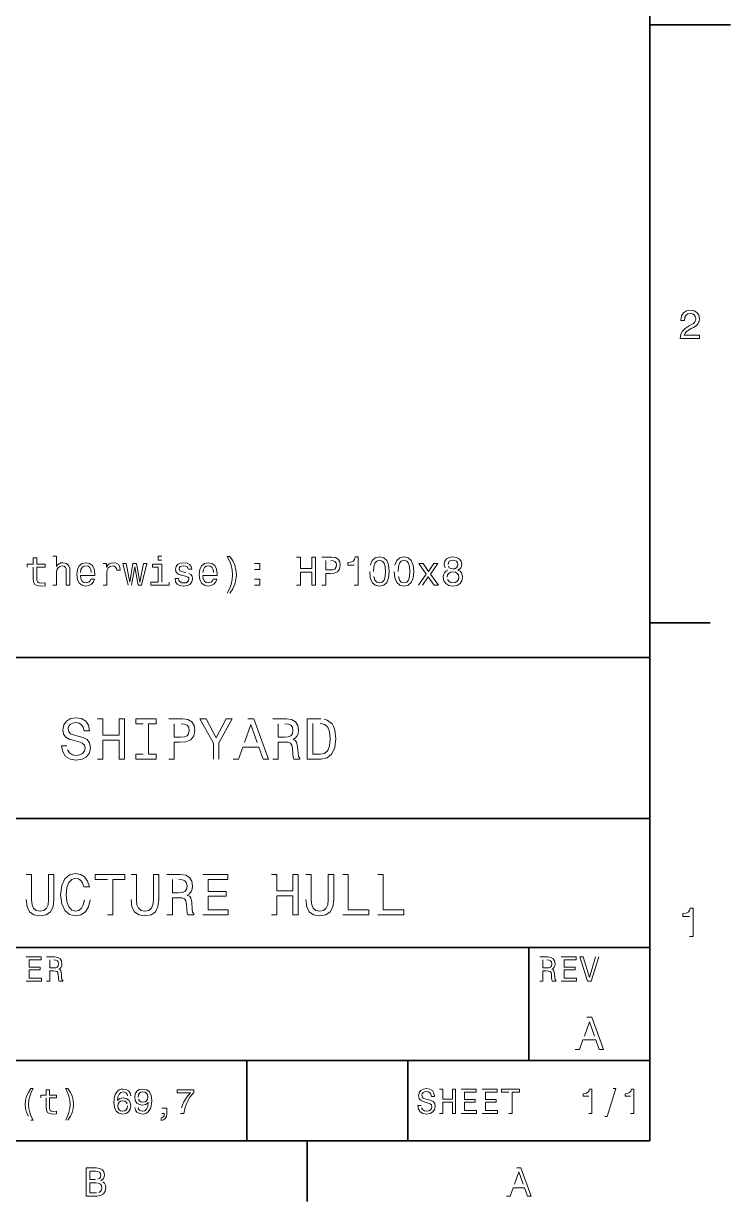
# Model space of a CAD drawing. Extents: x 0 to 179, y 1 to 126.
# Drawn here: x 141.3 to 178.6, y 1.1 to 63.2 of the extents above; entities that cross this region are included whole.
import ezdxf

# ---------------------------------------------------------------- set-up
doc = ezdxf.new("R2010")
doc.units = 0

msp = doc.modelspace()

# ---------------------------------------------------------------- linework, layer by layer
at = {"color": 7, "lineweight": 35}
for points in [[(174.312, 4.252), (174.312, 122.018)], [(93.533, 29.761), (174.312, 29.761)], [(174.312, 29.761), (174.312, 4.252)], [(121.168, 21.258), (174.312, 21.258)], [(93.533, 14.455), (174.312, 14.455)], [(121.168, 8.503), (174.312, 8.503)], [(4.252, 4.252), (174.312, 4.252)], [(93.533, 4.252), (174.312, 4.252)]]:
    msp.add_lwpolyline(points, dxfattribs=at)
at = {"color": 7, "lineweight": 35, "ltscale": 0.25}
for points in [[(174.312, 63.135), (178.563, 63.135)], [(153.054, 4.252), (153.054, 8.503)], [(161.557, 4.252), (161.557, 8.503)]]:
    msp.add_lwpolyline(points, dxfattribs=at)
at = {"color": 7, "lineweight": 13}
for points in [[(175.915, 46.582), (176.937, 46.582), (176.937, 46.767), (176.129, 46.767), (176.174, 46.868), (176.251, 46.951), (176.489, 47.103), (176.616, 47.168), (176.757, 47.26), (176.858, 47.367), (176.916, 47.494), (176.937, 47.637), (176.901, 47.817), (176.8, 47.959), (176.646, 48.049), (176.446, 48.081), (176.24, 48.045), (176.084, 47.944), (175.983, 47.783), (175.949, 47.571), (175.949, 47.541), (176.144, 47.541), (176.144, 47.558), (176.163, 47.704), (176.221, 47.811), (176.313, 47.88), (176.436, 47.903), (176.56, 47.882), (176.652, 47.828), (176.712, 47.745), (176.734, 47.639), (176.719, 47.541), (176.678, 47.457), (176.609, 47.384), (176.515, 47.32), (176.388, 47.251), (176.178, 47.118), (176.03, 46.977), (175.942, 46.805), (175.915, 46.589)], [(143.568, 25.097), (143.289, 25.097), (143.351, 24.772), (143.504, 24.533), (143.74, 24.39), (144.058, 24.337), (144.374, 24.386), (144.61, 24.521), (144.76, 24.733), (144.815, 25.011), (144.769, 25.262), (144.64, 25.425), (144.432, 25.532), (144.153, 25.612), (143.914, 25.67), (143.758, 25.737), (143.669, 25.835), (143.642, 25.988), (143.669, 26.126), (143.749, 26.23), (143.871, 26.301), (144.04, 26.325), (144.211, 26.295), (144.346, 26.212), (144.435, 26.074), (144.478, 25.887), (144.757, 25.887), (144.757, 25.893), (144.708, 26.181), (144.564, 26.396), (144.337, 26.531), (144.031, 26.577), (143.755, 26.531), (143.541, 26.402), (143.403, 26.203), (143.354, 25.946), (143.394, 25.716), (143.51, 25.56), (143.694, 25.455), (143.945, 25.376), (144.193, 25.305), (144.38, 25.238), (144.493, 25.14), (144.533, 24.981), (144.496, 24.818), (144.401, 24.696), (144.257, 24.619), (144.07, 24.595), (143.862, 24.628), (143.703, 24.726), (143.602, 24.886)], [(145.185, 24.396), (145.47, 24.396), (145.47, 25.394), (146.322, 25.394), (146.322, 24.396), (146.604, 24.396), (146.604, 26.521), (146.322, 26.521), (146.322, 25.655), (145.47, 25.655), (145.47, 26.521), (145.185, 26.521)], [(147.599, 24.653), (147.207, 24.653), (147.207, 24.396), (148.273, 24.396), (148.273, 24.653), (147.881, 24.653), (147.881, 26.264), (148.273, 26.264), (148.273, 26.521), (147.207, 26.521), (147.207, 26.264), (147.599, 26.264)], [(148.938, 24.396), (149.219, 24.396), (149.219, 25.293), (149.532, 25.293), (149.847, 25.308), (150.099, 25.416), (150.261, 25.624), (150.316, 25.909), (150.273, 26.172), (150.151, 26.365), (149.948, 26.482), (149.673, 26.521), (148.938, 26.521)], [(149.596, 26.261), (149.78, 26.243), (149.915, 26.184), (149.994, 26.077), (150.022, 25.909), (149.991, 25.731), (149.909, 25.624), (149.768, 25.569), (149.575, 25.553), (149.219, 25.553), (149.219, 26.261)], [(151.587, 24.396), (151.587, 25.256), (152.286, 26.524), (151.967, 26.524), (151.443, 25.517), (150.913, 26.524), (150.573, 26.524), (151.302, 25.238), (151.302, 24.396)], [(152.341, 24.396), (152.623, 24.396), (152.846, 25.021), (153.695, 25.021), (153.918, 24.396), (154.206, 24.396), (153.428, 26.524), (153.116, 26.524)], [(152.944, 25.281), (153.272, 26.218), (153.6, 25.281)], [(154.433, 24.396), (154.718, 24.396), (154.718, 25.293), (155.009, 25.293), (155.223, 25.284), (155.358, 25.241), (155.431, 25.14), (155.462, 24.959), (155.477, 24.684), (155.496, 24.503), (155.532, 24.396), (155.854, 24.396), (155.854, 24.454), (155.784, 24.54), (155.759, 24.699), (155.738, 25.042), (155.686, 25.296), (155.615, 25.376), (155.505, 25.434), (155.627, 25.511), (155.713, 25.618), (155.768, 25.753), (155.787, 25.915), (155.744, 26.172), (155.621, 26.365), (155.419, 26.482), (155.143, 26.521), (154.433, 26.521)], [(155.064, 26.261), (155.251, 26.243), (155.382, 26.184), (155.465, 26.077), (155.493, 25.909), (155.462, 25.731), (155.379, 25.624), (155.238, 25.569), (155.045, 25.553), (154.718, 25.553), (154.718, 26.261)], [(156.957, 26.521), (156.249, 26.521), (156.249, 24.396), (156.957, 24.396), (157.291, 24.463), (157.539, 24.668), (157.692, 25.002), (157.747, 25.459), (157.698, 25.924), (157.637, 26.108), (157.551, 26.255), (157.303, 26.454), (157.14, 26.503)], [(156.935, 26.267), (157.168, 26.221), (157.327, 26.08), (157.422, 25.829), (157.453, 25.459), (157.419, 25.1), (157.324, 24.849), (157.162, 24.699), (156.935, 24.65), (156.534, 24.65), (156.534, 26.267)], [(141.424, 16.99), (141.467, 16.607), (141.601, 16.335), (141.828, 16.179), (142.156, 16.123), (142.48, 16.179), (142.707, 16.335), (142.842, 16.604), (142.888, 16.99), (142.888, 18.307), (142.603, 18.307), (142.603, 16.975), (142.575, 16.715), (142.493, 16.528), (142.352, 16.417), (142.156, 16.381), (141.954, 16.417), (141.813, 16.528), (141.73, 16.712), (141.705, 16.975), (141.705, 18.307), (141.424, 18.307)], [(144.496, 16.972), (144.435, 16.715), (144.334, 16.531), (144.193, 16.417), (144.027, 16.381), (143.828, 16.436), (143.672, 16.601), (143.568, 16.871), (143.534, 17.244), (143.568, 17.615), (143.669, 17.888), (143.825, 18.053), (144.027, 18.111), (144.174, 18.081), (144.3, 17.995), (144.398, 17.857), (144.465, 17.667), (144.756, 17.667), (144.664, 17.958), (144.505, 18.179), (144.288, 18.317), (144.027, 18.366), (143.703, 18.289), (143.454, 18.075), (143.295, 17.722), (143.24, 17.244), (143.295, 16.767), (143.454, 16.414), (143.703, 16.197), (144.027, 16.123), (144.312, 16.182), (144.542, 16.344), (144.704, 16.61), (144.79, 16.972)], [(145.703, 16.182), (145.985, 16.182), (145.985, 18.05), (146.628, 18.05), (146.628, 18.307), (145.056, 18.307), (145.056, 18.05), (145.703, 18.05)], [(146.956, 16.99), (146.998, 16.607), (147.133, 16.335), (147.36, 16.179), (147.688, 16.123), (148.012, 16.179), (148.239, 16.335), (148.374, 16.604), (148.42, 16.99), (148.42, 18.307), (148.135, 18.307), (148.135, 16.975), (148.107, 16.715), (148.025, 16.528), (147.884, 16.417), (147.688, 16.381), (147.485, 16.417), (147.345, 16.528), (147.262, 16.712), (147.237, 16.975), (147.237, 18.307), (146.956, 18.307)], [(148.848, 16.182), (149.133, 16.182), (149.133, 17.079), (149.424, 17.079), (149.639, 17.07), (149.774, 17.027), (149.847, 16.926), (149.878, 16.745), (149.893, 16.47), (149.911, 16.289), (149.948, 16.182), (150.27, 16.182), (150.27, 16.24), (150.199, 16.326), (150.175, 16.485), (150.153, 16.828), (150.101, 17.082), (150.031, 17.162), (149.921, 17.22), (150.043, 17.297), (150.129, 17.404), (150.184, 17.539), (150.202, 17.701), (150.159, 17.958), (150.037, 18.151), (149.835, 18.268), (149.559, 18.307), (148.848, 18.307)], [(149.479, 18.047), (149.666, 18.029), (149.798, 17.97), (149.881, 17.863), (149.908, 17.695), (149.878, 17.517), (149.795, 17.41), (149.654, 17.355), (149.461, 17.339), (149.133, 17.339), (149.133, 18.047)], [(150.732, 16.182), (152.08, 16.182), (152.08, 16.439), (151.014, 16.439), (151.014, 17.159), (151.964, 17.159), (151.964, 17.413), (151.014, 17.413), (151.014, 18.05), (152.056, 18.05), (152.056, 18.307), (150.732, 18.307)], [(154.353, 16.182), (154.638, 16.182), (154.638, 17.18), (155.489, 17.18), (155.489, 16.182), (155.771, 16.182), (155.771, 18.307), (155.489, 18.307), (155.489, 17.441), (154.638, 17.441), (154.638, 18.307), (154.353, 18.307)], [(156.175, 16.99), (156.218, 16.607), (156.353, 16.335), (156.58, 16.179), (156.907, 16.123), (157.232, 16.179), (157.459, 16.335), (157.594, 16.604), (157.639, 16.99), (157.639, 18.307), (157.355, 18.307), (157.355, 16.975), (157.327, 16.715), (157.244, 16.528), (157.103, 16.417), (156.907, 16.381), (156.705, 16.417), (156.564, 16.528), (156.482, 16.712), (156.457, 16.975), (156.457, 18.307), (156.175, 18.307)], [(158.13, 16.182), (159.496, 16.182), (159.496, 16.439), (158.411, 16.439), (158.411, 18.307), (158.13, 18.307)], [(159.973, 16.182), (161.34, 16.182), (161.34, 16.439), (160.255, 16.439), (160.255, 18.307), (159.973, 18.307)], [(176.399, 15.036), (176.594, 15.036), (176.594, 16.535), (176.448, 16.535), (176.41, 16.404), (176.333, 16.316), (176.215, 16.265), (176.052, 16.248), (176.052, 16.095), (176.399, 16.095)], [(141.414, 12.685), (142.223, 12.685), (142.223, 12.84), (141.583, 12.84), (141.583, 13.272), (142.153, 13.272), (142.153, 13.424), (141.583, 13.424), (141.583, 13.806), (142.208, 13.806), (142.208, 13.961), (141.414, 13.961)], [(142.497, 12.685), (142.668, 12.685), (142.668, 13.224), (142.842, 13.224), (142.971, 13.218), (143.052, 13.193), (143.096, 13.132), (143.114, 13.023), (143.123, 12.858), (143.134, 12.75), (143.156, 12.685), (143.349, 12.685), (143.349, 12.72), (143.307, 12.772), (143.292, 12.867), (143.28, 13.073), (143.248, 13.226), (143.206, 13.273), (143.14, 13.308), (143.213, 13.354), (143.265, 13.419), (143.298, 13.499), (143.309, 13.597), (143.283, 13.751), (143.21, 13.867), (143.088, 13.937), (142.923, 13.961), (142.497, 13.961)], [(142.875, 13.805), (142.987, 13.794), (143.066, 13.759), (143.116, 13.694), (143.133, 13.593), (143.114, 13.487), (143.065, 13.422), (142.98, 13.389), (142.864, 13.38), (142.668, 13.38), (142.668, 13.805)], [(168.503, 12.685), (168.674, 12.685), (168.674, 13.224), (168.849, 13.224), (168.977, 13.218), (169.058, 13.193), (169.102, 13.132), (169.121, 13.023), (169.13, 12.858), (169.141, 12.75), (169.163, 12.685), (169.356, 12.685), (169.356, 12.72), (169.314, 12.772), (169.299, 12.867), (169.286, 13.073), (169.255, 13.226), (169.213, 13.273), (169.146, 13.308), (169.22, 13.354), (169.271, 13.419), (169.304, 13.499), (169.315, 13.597), (169.29, 13.751), (169.216, 13.867), (169.095, 13.937), (168.93, 13.961), (168.503, 13.961)], [(168.882, 13.805), (168.994, 13.794), (169.073, 13.759), (169.123, 13.694), (169.139, 13.593), (169.121, 13.487), (169.071, 13.422), (168.987, 13.389), (168.871, 13.38), (168.674, 13.38), (168.674, 13.805)], [(169.633, 12.685), (170.442, 12.685), (170.442, 12.84), (169.803, 12.84), (169.803, 13.272), (170.372, 13.272), (170.372, 13.424), (169.803, 13.424), (169.803, 13.806), (170.427, 13.806), (170.427, 13.961), (169.633, 13.961)], [(171.446, 13.963), (171.126, 12.876), (170.797, 13.963), (170.622, 13.963), (171.034, 12.685), (171.218, 12.685), (171.62, 13.963)], [(170.378, 9.081), (170.604, 9.081), (170.783, 9.581), (171.461, 9.581), (171.64, 9.081), (171.871, 9.081), (171.248, 10.784), (170.998, 10.784)], [(170.861, 9.79), (171.123, 10.539), (171.386, 9.79)], [(141.673, 5.355), (141.789, 5.355), (141.684, 5.549), (141.611, 5.753), (141.565, 5.968), (141.55, 6.185), (141.565, 6.402), (141.611, 6.615), (141.684, 6.821), (141.789, 7.016), (141.673, 7.016), (141.539, 6.814), (141.445, 6.613), (141.39, 6.404), (141.374, 6.185), (141.39, 5.965), (141.445, 5.757), (141.539, 5.557)], [(142.482, 6.525), (142.482, 6.031), (142.493, 5.871), (142.544, 5.761), (142.647, 5.696), (142.822, 5.674), (143.013, 5.683), (143.013, 5.823), (142.873, 5.812), (142.747, 5.827), (142.679, 5.873), (142.649, 5.95), (142.644, 6.058), (142.644, 6.525), (143.013, 6.525), (143.013, 6.663), (142.644, 6.663), (142.644, 6.952), (142.482, 6.952), (142.482, 6.663), (142.203, 6.663), (142.203, 6.525)], [(143.62, 5.355), (143.752, 5.557), (143.846, 5.757), (143.901, 5.965), (143.919, 6.185), (143.901, 6.404), (143.846, 6.613), (143.752, 6.814), (143.62, 7.016), (143.504, 7.016), (143.607, 6.821), (143.68, 6.615), (143.724, 6.402), (143.741, 6.185), (143.724, 5.968), (143.68, 5.753), (143.605, 5.549), (143.504, 5.355)], [(146.935, 6.641), (146.9, 6.79), (146.819, 6.9), (146.694, 6.97), (146.533, 6.994), (146.424, 6.981), (146.331, 6.946), (146.248, 6.889), (146.178, 6.808), (146.123, 6.707), (146.082, 6.584), (146.057, 6.439), (146.049, 6.275), (146.079, 6.014), (146.169, 5.825), (146.314, 5.711), (146.513, 5.672), (146.691, 5.706), (146.827, 5.792), (146.915, 5.928), (146.946, 6.101), (146.915, 6.275), (146.83, 6.409), (146.7, 6.494), (146.538, 6.523), (146.364, 6.487), (146.233, 6.382), (146.261, 6.584), (146.32, 6.729), (146.41, 6.816), (146.535, 6.845), (146.626, 6.83), (146.696, 6.792), (146.742, 6.727), (146.766, 6.641)], [(147.159, 6.025), (147.187, 5.88), (147.266, 5.768), (147.391, 5.698), (147.556, 5.672), (147.665, 5.685), (147.762, 5.718), (147.845, 5.775), (147.915, 5.856), (147.97, 5.957), (148.01, 6.082), (148.034, 6.226), (148.043, 6.391), (148.012, 6.65), (147.922, 6.839), (147.779, 6.953), (147.582, 6.994), (147.402, 6.961), (147.266, 6.873), (147.178, 6.737), (147.148, 6.566), (147.178, 6.389), (147.264, 6.255), (147.393, 6.171), (147.556, 6.143), (147.729, 6.178), (147.86, 6.284), (147.83, 6.08), (147.771, 5.935), (147.681, 5.849), (147.558, 5.821), (147.463, 5.834), (147.393, 5.875), (147.347, 5.939), (147.329, 6.025)], [(147.327, 6.567), (147.345, 6.681), (147.397, 6.771), (147.477, 6.828), (147.582, 6.849), (147.691, 6.828), (147.773, 6.771), (147.825, 6.683), (147.845, 6.569), (147.825, 6.454), (147.773, 6.367), (147.689, 6.314), (147.577, 6.295), (147.476, 6.314), (147.397, 6.367), (147.345, 6.452)], [(149.558, 5.709), (149.743, 5.709), (149.804, 6.012), (149.911, 6.295), (150.061, 6.558), (150.258, 6.805), (150.258, 6.957), (149.383, 6.957), (149.383, 6.79), (150.082, 6.79), (149.879, 6.542), (149.727, 6.283), (149.62, 6.007)], [(162.245, 6.13), (162.078, 6.13), (162.115, 5.935), (162.207, 5.792), (162.348, 5.706), (162.539, 5.674), (162.729, 5.704), (162.87, 5.785), (162.96, 5.911), (162.993, 6.079), (162.966, 6.229), (162.889, 6.327), (162.764, 6.391), (162.596, 6.439), (162.453, 6.474), (162.359, 6.514), (162.306, 6.573), (162.289, 6.665), (162.306, 6.748), (162.354, 6.81), (162.427, 6.852), (162.528, 6.867), (162.631, 6.849), (162.712, 6.799), (162.765, 6.716), (162.791, 6.604), (162.958, 6.604), (162.958, 6.608), (162.929, 6.781), (162.843, 6.909), (162.707, 6.99), (162.523, 7.018), (162.357, 6.99), (162.229, 6.913), (162.146, 6.794), (162.117, 6.639), (162.141, 6.501), (162.21, 6.408), (162.321, 6.345), (162.471, 6.297), (162.62, 6.255), (162.732, 6.215), (162.8, 6.156), (162.824, 6.06), (162.802, 5.963), (162.745, 5.889), (162.659, 5.843), (162.547, 5.829), (162.422, 5.849), (162.326, 5.908), (162.266, 6.003)], [(163.216, 5.709), (163.387, 5.709), (163.387, 6.308), (163.898, 6.308), (163.898, 5.709), (164.067, 5.709), (164.067, 6.985), (163.898, 6.985), (163.898, 6.465), (163.387, 6.465), (163.387, 6.985), (163.216, 6.985)], [(164.363, 5.709), (165.171, 5.709), (165.171, 5.864), (164.532, 5.864), (164.532, 6.295), (165.101, 6.295), (165.101, 6.448), (164.532, 6.448), (164.532, 6.83), (165.156, 6.83), (165.156, 6.985), (164.363, 6.985)], [(165.469, 5.709), (166.278, 5.709), (166.278, 5.864), (165.638, 5.864), (165.638, 6.295), (166.208, 6.295), (166.208, 6.448), (165.638, 6.448), (165.638, 6.83), (166.263, 6.83), (166.263, 6.985), (165.469, 6.985)], [(166.877, 5.709), (167.046, 5.709), (167.046, 6.83), (167.432, 6.83), (167.432, 6.985), (166.489, 6.985), (166.489, 6.83), (166.877, 6.83)], [(171.088, 5.709), (171.255, 5.709), (171.255, 6.994), (171.13, 6.994), (171.097, 6.882), (171.031, 6.806), (170.93, 6.762), (170.79, 6.748), (170.79, 6.617), (171.088, 6.617)], [(171.941, 5.538), (172.067, 5.538), (172.512, 7.02), (172.383, 7.02)], [(173.301, 5.709), (173.468, 5.709), (173.468, 6.994), (173.343, 6.994), (173.31, 6.882), (173.244, 6.806), (173.142, 6.762), (173.003, 6.748), (173.003, 6.617), (173.301, 6.617)], [(146.768, 6.099), (146.748, 5.983), (146.696, 5.895), (146.614, 5.836), (146.511, 5.818), (146.402, 5.836), (146.32, 5.893), (146.266, 5.981), (146.25, 6.097), (146.268, 6.211), (146.32, 6.297), (146.404, 6.352), (146.518, 6.373), (146.617, 6.352), (146.696, 6.299), (146.748, 6.213)], [(148.58, 5.709), (148.703, 5.709), (148.703, 5.674), (148.694, 5.586), (148.665, 5.524), (148.613, 5.483), (148.536, 5.463), (148.536, 5.338), (148.663, 5.367), (148.757, 5.435), (148.814, 5.544), (148.834, 5.689), (148.834, 5.985), (148.58, 5.985)], [(145.351, 2.15), (145.501, 2.275), (145.54, 2.358), (145.552, 2.461), (145.525, 2.622), (145.441, 2.738), (145.306, 2.809), (145.117, 2.834), (144.588, 2.834), (144.588, 1.346), (145.147, 1.346), (145.347, 1.376), (145.494, 1.464), (145.587, 1.604), (145.619, 1.792), (145.6, 1.919), (145.548, 2.024), (145.464, 2.101)], [(145.076, 2.217), (144.785, 2.217), (144.785, 2.656), (145.094, 2.656), (145.209, 2.644), (145.291, 2.605), (145.34, 2.539), (145.357, 2.44), (145.338, 2.341), (145.287, 2.273), (145.199, 2.23)], [(166.751, 1.346), (166.949, 1.346), (167.105, 1.784), (167.699, 1.784), (167.856, 1.346), (168.057, 1.346), (167.513, 2.837), (167.294, 2.837)], [(167.174, 1.966), (167.403, 2.622), (167.633, 1.966)], [(145.124, 1.524), (144.785, 1.524), (144.785, 2.037), (145.104, 2.037), (145.239, 2.022), (145.336, 1.977), (145.394, 1.9), (145.413, 1.788), (145.394, 1.67), (145.34, 1.589), (145.25, 1.539)]]:
    msp.add_lwpolyline(points, dxfattribs=at)
at = {"color": 5, "lineweight": 13}
for points in [[(141.795, 34.517), (141.795, 33.94), (141.808, 33.753), (141.868, 33.625), (141.988, 33.55), (142.192, 33.524), (142.415, 33.535), (142.415, 33.698), (142.252, 33.685), (142.104, 33.702), (142.024, 33.756), (141.99, 33.846), (141.984, 33.972), (141.984, 34.517), (142.415, 34.517), (142.415, 34.678), (141.984, 34.678), (141.984, 35.014), (141.795, 35.014), (141.795, 34.678), (141.469, 34.678), (141.469, 34.517)], [(142.833, 33.565), (143.021, 33.565), (143.021, 34.229), (143.041, 34.382), (143.103, 34.493), (143.199, 34.562), (143.328, 34.588), (143.431, 34.566), (143.495, 34.508), (143.527, 34.412), (143.538, 34.283), (143.538, 33.565), (143.727, 33.565), (143.727, 34.322), (143.718, 34.474), (143.68, 34.6), (143.553, 34.716), (143.356, 34.757), (143.249, 34.742), (143.156, 34.701), (143.079, 34.637), (143.021, 34.549), (143.021, 35.104), (142.833, 35.104)], [(148.579, 35.104), (148.38, 35.104), (148.38, 34.89), (148.579, 34.89)], [(152.158, 33.151), (152.312, 33.387), (152.421, 33.621), (152.486, 33.863), (152.507, 34.12), (152.486, 34.375), (152.421, 34.62), (152.312, 34.853), (152.158, 35.089), (152.022, 35.089), (152.143, 34.862), (152.228, 34.622), (152.28, 34.373), (152.299, 34.12), (152.28, 33.867), (152.228, 33.616), (152.14, 33.378), (152.022, 33.151)], [(155.687, 33.565), (155.886, 33.565), (155.886, 34.264), (156.482, 34.264), (156.482, 33.565), (156.68, 33.565), (156.68, 35.053), (156.482, 35.053), (156.482, 34.446), (155.886, 34.446), (155.886, 35.053), (155.687, 35.053)], [(157.023, 33.565), (157.22, 33.565), (157.22, 34.193), (157.439, 34.193), (157.659, 34.204), (157.835, 34.279), (157.949, 34.425), (157.987, 34.624), (157.957, 34.808), (157.872, 34.943), (157.73, 35.025), (157.537, 35.053), (157.023, 35.053)], [(157.484, 34.871), (157.612, 34.858), (157.707, 34.817), (157.762, 34.742), (157.782, 34.624), (157.76, 34.5), (157.702, 34.425), (157.604, 34.386), (157.469, 34.375), (157.22, 34.375), (157.22, 34.871)], [(158.727, 33.565), (158.922, 33.565), (158.922, 35.064), (158.776, 35.064), (158.738, 34.933), (158.661, 34.845), (158.543, 34.793), (158.38, 34.776), (158.38, 34.624), (158.727, 34.624)], [(159.54, 34.292), (159.572, 33.955), (159.673, 33.715), (159.834, 33.569), (160.057, 33.522), (160.277, 33.569), (160.438, 33.715), (160.537, 33.955), (160.571, 34.292), (160.537, 34.626), (160.496, 34.759), (160.438, 34.868), (160.277, 35.014), (160.057, 35.064), (159.834, 35.014), (159.673, 34.866), (159.572, 34.626)], [(159.746, 34.292), (159.763, 34.551), (159.816, 34.738), (159.913, 34.847), (160.057, 34.886), (160.198, 34.847), (160.295, 34.738), (160.348, 34.551), (160.365, 34.292), (160.348, 34.03), (160.295, 33.844), (160.198, 33.734), (160.057, 33.698), (159.913, 33.734), (159.816, 33.844), (159.763, 34.03)], [(160.831, 34.292), (160.863, 33.955), (160.963, 33.715), (161.124, 33.569), (161.347, 33.522), (161.568, 33.569), (161.729, 33.715), (161.828, 33.955), (161.862, 34.292), (161.828, 34.626), (161.787, 34.759), (161.729, 34.868), (161.568, 35.014), (161.347, 35.064), (161.124, 35.014), (160.963, 34.866), (160.863, 34.626)], [(161.036, 34.292), (161.054, 34.551), (161.107, 34.738), (161.204, 34.847), (161.347, 34.886), (161.489, 34.847), (161.585, 34.738), (161.639, 34.551), (161.656, 34.292), (161.639, 34.03), (161.585, 33.844), (161.489, 33.734), (161.347, 33.698), (161.204, 33.734), (161.107, 33.844), (161.054, 34.03)], [(163.663, 34.367), (163.554, 34.307), (163.479, 34.223), (163.431, 34.118), (163.416, 33.991), (163.451, 33.801), (163.549, 33.653), (163.71, 33.558), (163.929, 33.522), (164.145, 33.558), (164.306, 33.653), (164.405, 33.801), (164.441, 33.991), (164.424, 34.118), (164.379, 34.223), (164.302, 34.307), (164.195, 34.367), (164.28, 34.418), (164.341, 34.489), (164.377, 34.575), (164.39, 34.68), (164.356, 34.832), (164.265, 34.954), (164.12, 35.034), (163.929, 35.064), (163.736, 35.034), (163.59, 34.954), (163.498, 34.832), (163.466, 34.68), (163.476, 34.575), (163.513, 34.489)], [(163.669, 34.663), (163.687, 34.757), (163.738, 34.83), (163.819, 34.875), (163.929, 34.892), (164.036, 34.875), (164.118, 34.83), (164.169, 34.757), (164.188, 34.663), (164.169, 34.566), (164.118, 34.491), (164.036, 34.442), (163.929, 34.427), (163.819, 34.444), (163.738, 34.491), (163.687, 34.566)], [(144.289, 34.086), (145.043, 34.086), (145.045, 34.174), (145.011, 34.42), (144.917, 34.605), (144.767, 34.716), (144.567, 34.757), (144.372, 34.714), (144.222, 34.594), (144.126, 34.399), (144.091, 34.142), (144.123, 33.878), (144.22, 33.685), (144.368, 33.565), (144.561, 33.524), (144.728, 33.552), (144.865, 33.625), (144.966, 33.741), (145.024, 33.895), (144.837, 33.895), (144.799, 33.809), (144.743, 33.745), (144.584, 33.693), (144.462, 33.717), (144.37, 33.792), (144.31, 33.914), (144.289, 34.079)], [(144.289, 34.244), (144.312, 34.392), (144.37, 34.502), (144.458, 34.568), (144.574, 34.592), (144.687, 34.568), (144.775, 34.502), (144.829, 34.392), (144.848, 34.244)], [(145.485, 33.565), (145.674, 33.565), (145.674, 34.223), (145.693, 34.382), (145.751, 34.495), (145.845, 34.564), (145.972, 34.588), (146.066, 34.573), (146.137, 34.53), (146.18, 34.457), (146.195, 34.358), (146.386, 34.358), (146.36, 34.532), (146.289, 34.656), (146.171, 34.731), (146.01, 34.757), (145.901, 34.74), (145.807, 34.697), (145.723, 34.624), (145.657, 34.525), (145.657, 34.716), (145.485, 34.716)], [(146.977, 33.565), (147.149, 34.543), (147.32, 33.565), (147.5, 33.565), (147.783, 34.716), (147.601, 34.716), (147.41, 33.738), (147.241, 34.716), (147.054, 34.716), (146.885, 33.738), (146.694, 34.716), (146.514, 34.716), (146.797, 33.565)], [(148.573, 33.723), (148.573, 34.678), (148.088, 34.678), (148.088, 34.517), (148.384, 34.517), (148.384, 33.723), (147.998, 33.723), (147.998, 33.565), (148.963, 33.565), (148.963, 33.723)], [(149.85, 34.236), (149.668, 34.279), (149.533, 34.328), (149.488, 34.429), (149.501, 34.5), (149.546, 34.551), (149.619, 34.583), (149.724, 34.596), (149.825, 34.583), (149.904, 34.545), (149.956, 34.487), (149.977, 34.41), (150.161, 34.41), (150.161, 34.414), (150.129, 34.553), (150.041, 34.663), (149.904, 34.731), (149.724, 34.757), (149.542, 34.731), (149.409, 34.66), (149.325, 34.555), (149.299, 34.422), (149.319, 34.294), (149.379, 34.204), (149.477, 34.139), (149.621, 34.094), (149.831, 34.043), (149.96, 33.989), (149.994, 33.946), (150.007, 33.882), (149.988, 33.803), (149.936, 33.743), (149.853, 33.704), (149.741, 33.691), (149.623, 33.704), (149.537, 33.749), (149.48, 33.822), (149.456, 33.923), (149.274, 33.923), (149.304, 33.751), (149.392, 33.627), (149.531, 33.552), (149.724, 33.524), (149.925, 33.552), (150.073, 33.627), (150.163, 33.747), (150.196, 33.904), (150.172, 34.039), (150.106, 34.131), (149.996, 34.191)], [(150.742, 34.086), (151.497, 34.086), (151.499, 34.174), (151.465, 34.42), (151.371, 34.605), (151.221, 34.716), (151.021, 34.757), (150.826, 34.714), (150.676, 34.594), (150.579, 34.399), (150.545, 34.142), (150.577, 33.878), (150.674, 33.685), (150.822, 33.565), (151.015, 33.524), (151.182, 33.552), (151.319, 33.625), (151.42, 33.741), (151.478, 33.895), (151.291, 33.895), (151.253, 33.809), (151.197, 33.745), (151.038, 33.693), (150.916, 33.717), (150.824, 33.792), (150.764, 33.914), (150.742, 34.079)], [(150.742, 34.244), (150.766, 34.392), (150.824, 34.502), (150.912, 34.568), (151.028, 34.592), (151.141, 34.568), (151.229, 34.502), (151.283, 34.392), (151.302, 34.244)], [(153.455, 34.397), (153.751, 34.397), (153.751, 34.716), (153.455, 34.716)], [(162.331, 33.565), (162.627, 34.013), (162.932, 33.565), (163.159, 33.565), (162.747, 34.159), (163.135, 34.716), (162.917, 34.716), (162.636, 34.298), (162.355, 34.716), (162.132, 34.716), (162.514, 34.157), (162.111, 33.565)], [(163.622, 33.996), (163.642, 34.109), (163.704, 34.195), (163.8, 34.251), (163.929, 34.27), (164.055, 34.251), (164.152, 34.195), (164.214, 34.109), (164.235, 33.996), (164.214, 33.874), (164.152, 33.781), (164.055, 33.721), (163.929, 33.702), (163.8, 33.721), (163.704, 33.781), (163.642, 33.874)], [(153.455, 33.565), (153.751, 33.565), (153.751, 33.884), (153.455, 33.884)]]:
    msp.add_lwpolyline(points, dxfattribs=at)
at = {"color": 7, "lineweight": 35, "ltscale": 0.1875}
for points in [[(174.312, 31.589), (177.501, 31.589)], [(156.243, 4.252), (156.243, 1.063)]]:
    msp.add_lwpolyline(points, dxfattribs=at)
at = {"color": 7, "lineweight": 35, "ltscale": 0.35}
msp.add_lwpolyline([(167.935, 8.503), (167.935, 14.455)], dxfattribs=at)

doc.saveas('drawing.dxf')
